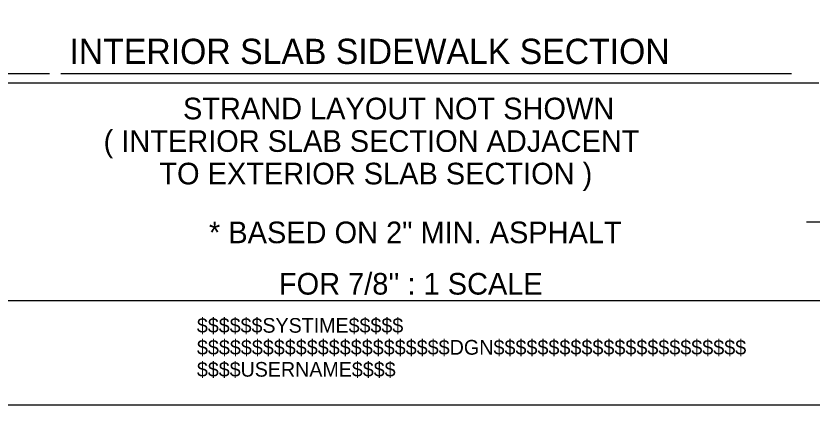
# Model space of a CAD drawing. Extents: x -60 to 66, y -3 to 77.
# Drawn here: x -49.67 to -44.41, y 34.72 to 37.29 of the extents above; entities that cross this region are included whole.
import ezdxf

# ---------------------------------------------------------------- set-up
doc = ezdxf.new("R2010")
doc.units = 0
for name, color, linetype in [('Plan Sheet', 7, 'Continuous'), ('Plot Label', 7, 'Continuous'), ('Plot Shape', 7, 'Continuous'), ('Text', 7, 'Continuous'), ('Title Text CELL', 7, 'Continuous'), ('User Information Notes CELL', 7, 'Continuous')]:
    doc.layers.add(name, color=color, linetype=linetype)

msp = doc.modelspace()

# ---------------------------------------------------------------- linework, layer by layer
at = {"layer": 'Plan Sheet'}
msp.add_line((-58.7167, 35.4085), (-22.2363, 35.4085), dxfattribs=at)
at = {"layer": 'Plot Shape'}
msp.add_lwpolyline([(-59.9183, 59.7974), (-22.2263, 59.7974), (-22.2263, 34.7174), (-59.9183, 34.7174)], close=True, dxfattribs=at)
at = {"layer": 'Text'}
msp.add_line((-44.4495, 35.9297), (-38.6161, 35.9297), dxfattribs=at)
at = {"layer": 'Title Text CELL'}
for p, q in [((-49.4484, 36.9071), (-54.2726, 36.9071)), ((-44.548, 36.9071), (-49.3721, 36.9071)), ((-49.2687, 36.8448), (-54.4092, 36.8448)), ((-44.3682, 36.8448), (-49.5087, 36.8448))]:
    msp.add_line(p, q, dxfattribs=at)

# ---------------------------------------------------------------- texts
at = {"layer": 'Plot Label'}
for s, height, p in [('$$$$$$SYSTIME$$$$$', 0.096942, (-48.4744, 35.1959)), ('$$$$$$$$$$$$$$$$$$$$$$$DGN$$$$$$$$$$$$$$$$$$$$$$$', 0.097535, (-48.4744, 35.0506)), ('$$$$USERNAME$$$$', 0.096942, (-48.4744, 34.9053))]:
    msp.add_text(s, height=height, dxfattribs=at).set_placement(p)
at = {"layer": 'Title Text CELL'}
for s, height, p in [('INTERIOR SLAB SIDEWALK SECTION', 0.166667, (-49.3159, 36.9727)), ('STRAND LAYOUT NOT SHOWN', 0.143, (-48.5665, 36.6065)), ('( INTERIOR SLAB SECTION ADJACENT', 0.143, (-49.0906, 36.3915)), ('TO EXTERIOR SLAB SECTION )', 0.143, (-48.7224, 36.1765))]:
    msp.add_text(s, height=height, dxfattribs=at).set_placement(p)
at = {"layer": 'User Information Notes CELL'}
for s, p in [('* BASED ON 2" MIN. ASPHALT', (-48.3945, 35.7876)), ("FOR 7/8'' : 1 SCALE    ", (-47.9328, 35.4479))]:
    msp.add_text(s, height=0.143, dxfattribs=at).set_placement(p)

doc.saveas('drawing.dxf')
